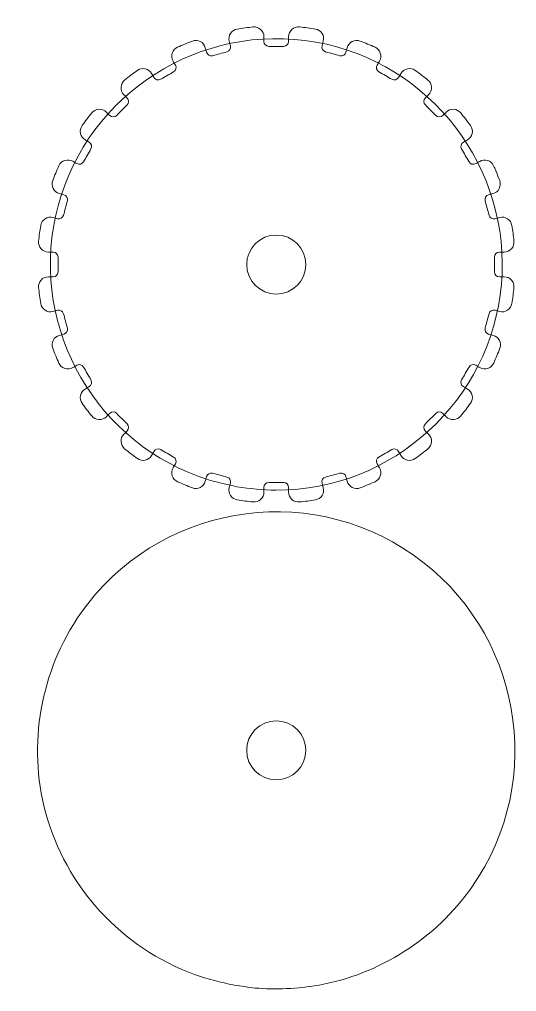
# Model space of a CAD drawing. Header units: centimetres. Extents: x -36.5 to 33.1, y -48.3 to 44.1.
# Drawn here: x -7.68 to -1.62, y -1.75 to 10.11 of the extents above; entities that cross this region are included whole.
import ezdxf

# ---------------------------------------------------------------- set-up
doc = ezdxf.new("R2010")
doc.units = ezdxf.units.CM
doc.header["$MEASUREMENT"] = 0
doc.layers.add('Camada 1', color=7, linetype='Continuous')

msp = doc.modelspace()

# ---------------------------------------------------------------- linework, layer by layer
at = {"layer": 'Camada 1', "color": 2, "lineweight": 20}
msp.add_open_spline([(-13.6923, -13.5388), (-13.6923, -13.5388), (9.1077, -13.5388), (9.1077, -13.5388), (9.1077, -13.5388), (9.1077, -13.5388), (9.1077, 21.2612), (9.1077, 21.2612), (9.1077, 21.2612), (9.1077, 21.2612), (-13.6923, 21.2612), (-13.6923, 21.2612), (-13.6923, 21.2612), (-13.6923, 21.2612), (-13.6923, -13.5388), (-13.6923, -13.5388), (-13.6923, -13.5388), (-13.6923, -13.5388), (-13.6923, -13.5388), (-13.6923, -13.5388)], degree=3, knots=[0, 0, 0, 0, 0.16666667, 0.16666667, 0.16666667, 0.16666667, 0.33333333, 0.33333333, 0.33333333, 0.33333333, 0.5, 0.5, 0.5, 0.5, 0.66666667, 0.66666667, 0.66666667, 0.66666667, 1, 1, 1, 1], dxfattribs=at)
at = {"layer": 'Camada 1', "color": 140, "lineweight": 9}
msp.add_open_spline([(-5.03473, 4.40649), (-5.1982, 4.44298), (-5.3365, 4.47242), (-5.49682, 4.53093), (-5.49682, 4.53093), (-6.83263, 5.01849), (-7.58396, 6.45666), (-7.21309, 7.83348), (-7.21309, 7.83348), (-6.84299, 9.20744), (-5.4739, 10.07928), (-4.0724, 9.83004), (-4.0724, 9.83004), (-2.67254, 9.5811), (-1.68427, 8.29267), (-1.80998, 6.87592), (-1.80998, 6.87592), (-1.93554, 5.461), (-3.13242, 4.363), (-4.55357, 4.36387), (-4.55357, 4.36387), (-4.72566, 4.36398), (-4.86737, 4.3842), (-5.03473, 4.40649)], degree=3, knots=[0, 0, 0, 0, 0.14285714, 0.14285714, 0.14285714, 0.14285714, 0.28571429, 0.28571429, 0.28571429, 0.28571429, 0.42857143, 0.42857143, 0.42857143, 0.42857143, 0.57142857, 0.57142857, 0.57142857, 0.57142857, 0.71428571, 0.71428571, 0.71428571, 0.71428571, 1, 1, 1, 1], dxfattribs=at)
at = {"layer": 'Camada 1', "color": 250, "lineweight": 9}
msp.add_open_spline([(-3.32393, 9.54926), (-3.31436, 9.56594), (-3.30481, 9.58264), (-3.29526, 9.59932), (-3.29526, 9.59932), (-3.27752, 9.63027), (-3.27422, 9.66205), (-3.28522, 9.69597), (-3.28522, 9.69597), (-3.29622, 9.72992), (-3.31751, 9.75368), (-3.35004, 9.76836), (-3.35004, 9.76836), (-3.40936, 9.79512), (-3.46951, 9.82004), (-3.53039, 9.84306), (-3.53039, 9.84306), (-3.56371, 9.85566), (-3.59568, 9.85388), (-3.62741, 9.83768), (-3.62741, 9.83768), (-3.65918, 9.82146), (-3.67928, 9.79666), (-3.68863, 9.76224), (-3.68863, 9.76224), (-3.69366, 9.7437), (-3.6987, 9.72516), (-3.70373, 9.7066), (-3.70373, 9.7066), (-3.71236, 9.67477), (-3.74531, 9.65581), (-3.77717, 9.66434), (-3.77717, 9.66434), (-3.83563, 9.68), (-3.8941, 9.69567), (-3.95256, 9.71133), (-3.95256, 9.71133), (-3.98442, 9.71986), (-4.00348, 9.75276), (-3.99504, 9.78464), (-3.99504, 9.78464), (-3.99012, 9.80323), (-3.98521, 9.82183), (-3.98029, 9.84043), (-3.98029, 9.84043), (-3.97118, 9.87492), (-3.97622, 9.90644), (-3.99563, 9.93637), (-3.99563, 9.93637), (-4.01503, 9.96632), (-4.04173, 9.98376), (-4.07695, 9.98952), (-4.07695, 9.98952), (-4.14119, 10.00002), (-4.20574, 10.00852), (-4.2705, 10.015), (-4.2705, 10.015), (-4.30595, 10.01854), (-4.33637, 10.00855), (-4.36283, 9.98469), (-4.36283, 9.98469), (-4.38932, 9.96078), (-4.40233, 9.93164), (-4.40244, 9.89595), (-4.40244, 9.89595), (-4.4025, 9.87674), (-4.40256, 9.85752), (-4.40262, 9.83829), (-4.40262, 9.83829), (-4.40273, 9.80532), (-4.42964, 9.77848), (-4.46262, 9.77848), (-4.46262, 9.77848), (-4.52315, 9.77848), (-4.58366, 9.77848), (-4.64419, 9.77848), (-4.64419, 9.77848), (-4.67717, 9.77848), (-4.70408, 9.80532), (-4.70419, 9.83829), (-4.70419, 9.83829), (-4.70425, 9.85753), (-4.70432, 9.87676), (-4.70438, 9.896), (-4.70438, 9.896), (-4.7045, 9.93169), (-4.71752, 9.96081), (-4.74402, 9.9847), (-4.74402, 9.9847), (-4.77047, 10.00856), (-4.80088, 10.01854), (-4.83632, 10.015), (-4.83632, 10.015), (-4.90109, 10.00852), (-4.96565, 10.00002), (-5.02988, 9.98952), (-5.02988, 9.98952), (-5.0651, 9.98377), (-5.0918, 9.96631), (-5.11122, 9.93637), (-5.11122, 9.93637), (-5.13061, 9.90644), (-5.13565, 9.8749), (-5.12654, 9.84043), (-5.12654, 9.84043), (-5.12162, 9.82183), (-5.11672, 9.80323), (-5.1118, 9.78464), (-5.1118, 9.78464), (-5.10336, 9.75276), (-5.12242, 9.71988), (-5.15428, 9.71133), (-5.15428, 9.71133), (-5.21273, 9.69567), (-5.27119, 9.68), (-5.32964, 9.66434), (-5.32964, 9.66434), (-5.3615, 9.65581), (-5.39444, 9.67476), (-5.40308, 9.70659), (-5.40308, 9.70659), (-5.40811, 9.72516), (-5.41316, 9.74373), (-5.4182, 9.7623), (-5.4182, 9.7623), (-5.42755, 9.79671), (-5.44766, 9.82148), (-5.47943, 9.8377), (-5.47943, 9.8377), (-5.51116, 9.85389), (-5.54311, 9.85567), (-5.57644, 9.84307), (-5.57644, 9.84307), (-5.63732, 9.82005), (-5.69748, 9.79513), (-5.75681, 9.76836), (-5.75681, 9.76836), (-5.78934, 9.75367), (-5.81062, 9.7299), (-5.82161, 9.69595), (-5.82161, 9.69595), (-5.8326, 9.66202), (-5.82929, 9.63025), (-5.81155, 9.5993), (-5.81155, 9.5993), (-5.802, 9.58262), (-5.79244, 9.56593), (-5.78288, 9.54925), (-5.78288, 9.54925), (-5.7665, 9.52063), (-5.77639, 9.48396), (-5.80494, 9.46747), (-5.80494, 9.46747), (-5.85736, 9.4372), (-5.90977, 9.40694), (-5.96219, 9.37668), (-5.96219, 9.37668), (-5.99075, 9.36019), (-6.02746, 9.36996), (-6.04404, 9.39846), (-6.04404, 9.39846), (-6.05372, 9.41508), (-6.0634, 9.4317), (-6.07307, 9.44833), (-6.07307, 9.44833), (-6.091, 9.47918), (-6.11684, 9.4979), (-6.15174, 9.50535), (-6.15174, 9.50535), (-6.18653, 9.51278), (-6.21797, 9.5062), (-6.24685, 9.48543), (-6.24685, 9.48543), (-6.2997, 9.44743), (-6.35136, 9.40778), (-6.40174, 9.36657), (-6.40174, 9.36657), (-6.42935, 9.34399), (-6.44375, 9.31551), (-6.44558, 9.27988), (-6.44558, 9.27988), (-6.44741, 9.24435), (-6.43594, 9.21436), (-6.41087, 9.18913), (-6.41087, 9.18913), (-6.39732, 9.1755), (-6.38378, 9.16185), (-6.37024, 9.14823), (-6.37024, 9.14823), (-6.34697, 9.12484), (-6.34702, 9.08682), (-6.37034, 9.06349), (-6.37034, 9.06349), (-6.41315, 9.0207), (-6.45594, 8.9779), (-6.49873, 8.9351), (-6.49873, 8.9351), (-6.52205, 8.91178), (-6.56004, 8.91171), (-6.58344, 8.93494), (-6.58344, 8.93494), (-6.5971, 8.9485), (-6.61075, 8.96206), (-6.6244, 8.97562), (-6.6244, 8.97562), (-6.64964, 9.00069), (-6.67963, 9.01215), (-6.71515, 9.01033), (-6.71515, 9.01033), (-6.75079, 9.00848), (-6.77926, 8.99408), (-6.80185, 8.96646), (-6.80185, 8.96646), (-6.84305, 8.91608), (-6.88268, 8.86443), (-6.92068, 8.81158), (-6.92068, 8.81158), (-6.94145, 8.7827), (-6.94802, 8.75127), (-6.9406, 8.71648), (-6.9406, 8.71648), (-6.93314, 8.68159), (-6.91442, 8.65575), (-6.88357, 8.63781), (-6.88357, 8.63781), (-6.86695, 8.62814), (-6.85032, 8.61847), (-6.8337, 8.60878), (-6.8337, 8.60878), (-6.8052, 8.5922), (-6.79543, 8.55548), (-6.81192, 8.52692), (-6.81192, 8.52692), (-6.84218, 8.47452), (-6.87245, 8.42211), (-6.90271, 8.3697), (-6.90271, 8.3697), (-6.9192, 8.34114), (-6.95588, 8.33124), (-6.9845, 8.34764), (-6.9845, 8.34764), (-7.0012, 8.3572), (-7.01789, 8.36677), (-7.03459, 8.37633), (-7.03459, 8.37633), (-7.06553, 8.39406), (-7.09729, 8.39737), (-7.13122, 8.38638), (-7.13122, 8.38638), (-7.16515, 8.37537), (-7.18892, 8.3541), (-7.20361, 8.32156), (-7.20361, 8.32156), (-7.23038, 8.26225), (-7.2553, 8.20208), (-7.27831, 8.1412), (-7.27831, 8.1412), (-7.29092, 8.10789), (-7.28915, 8.07591), (-7.27295, 8.04418), (-7.27295, 8.04418), (-7.25672, 8.0124), (-7.23193, 7.99228), (-7.19749, 7.98294), (-7.19749, 7.98294), (-7.17894, 7.97791), (-7.16038, 7.97287), (-7.14181, 7.96783), (-7.14181, 7.96783), (-7.11, 7.95919), (-7.09105, 7.92625), (-7.09958, 7.8944), (-7.09958, 7.8944), (-7.11524, 7.83594), (-7.13092, 7.77748), (-7.14658, 7.71902), (-7.14658, 7.71902), (-7.15511, 7.68717), (-7.18799, 7.66812), (-7.21987, 7.67654), (-7.21987, 7.67654), (-7.23847, 7.68146), (-7.25708, 7.68637), (-7.2757, 7.69129), (-7.2757, 7.69129), (-7.31017, 7.7004), (-7.3417, 7.69536), (-7.37162, 7.67595), (-7.37162, 7.67595), (-7.40158, 7.65655), (-7.41901, 7.62985), (-7.42477, 7.59463), (-7.42477, 7.59463), (-7.43527, 7.53039), (-7.44378, 7.46584), (-7.45026, 7.40108), (-7.45026, 7.40108), (-7.4538, 7.36563), (-7.4438, 7.33521), (-7.41995, 7.30875), (-7.41995, 7.30875), (-7.39603, 7.28226), (-7.3669, 7.26925), (-7.33121, 7.26914), (-7.33121, 7.26914), (-7.31198, 7.26908), (-7.29276, 7.26902), (-7.27354, 7.26896), (-7.27354, 7.26896), (-7.24056, 7.26885), (-7.21373, 7.24194), (-7.21373, 7.20896), (-7.21373, 7.20896), (-7.21373, 7.14843), (-7.21373, 7.0879), (-7.21373, 7.02738), (-7.21373, 7.02738), (-7.21373, 6.9944), (-7.24056, 6.96748), (-7.27354, 6.96738), (-7.27354, 6.96738), (-7.29278, 6.96732), (-7.31202, 6.96724), (-7.33126, 6.96718), (-7.33126, 6.96718), (-7.36693, 6.96706), (-7.39607, 6.95406), (-7.41996, 6.92756), (-7.41996, 6.92756), (-7.4438, 6.9011), (-7.4538, 6.87069), (-7.45026, 6.83524), (-7.45026, 6.83524), (-7.44378, 6.77048), (-7.43527, 6.70593), (-7.42477, 6.6417), (-7.42477, 6.6417), (-7.41901, 6.60648), (-7.40158, 6.57978), (-7.37162, 6.56037), (-7.37162, 6.56037), (-7.3417, 6.54097), (-7.31017, 6.53593), (-7.2757, 6.54504), (-7.2757, 6.54504), (-7.25708, 6.54996), (-7.23847, 6.55486), (-7.21987, 6.55978), (-7.21987, 6.55978), (-7.18799, 6.56821), (-7.15511, 6.54915), (-7.14658, 6.5173), (-7.14658, 6.5173), (-7.13092, 6.45884), (-7.11524, 6.40038), (-7.09958, 6.34192), (-7.09958, 6.34192), (-7.09105, 6.31006), (-7.11, 6.27712), (-7.14184, 6.26848), (-7.14184, 6.26848), (-7.1604, 6.26346), (-7.17898, 6.2584), (-7.19754, 6.25336), (-7.19754, 6.25336), (-7.23196, 6.24402), (-7.25672, 6.2239), (-7.27295, 6.19214), (-7.27295, 6.19214), (-7.28914, 6.16041), (-7.29091, 6.12846), (-7.27831, 6.09513), (-7.27831, 6.09513), (-7.2553, 6.03424), (-7.23037, 5.97409), (-7.2036, 5.91476), (-7.2036, 5.91476), (-7.18891, 5.88223), (-7.16514, 5.86095), (-7.13119, 5.84996), (-7.13119, 5.84996), (-7.09727, 5.83897), (-7.06549, 5.84228), (-7.03454, 5.86002), (-7.03454, 5.86002), (-7.01786, 5.86957), (-7.00117, 5.87913), (-6.98449, 5.88868), (-6.98449, 5.88868), (-6.95587, 5.90506), (-6.9192, 5.89518), (-6.90271, 5.86662), (-6.90271, 5.86662), (-6.87245, 5.8142), (-6.84218, 5.76178), (-6.81192, 5.70937), (-6.81192, 5.70937), (-6.79543, 5.68081), (-6.8052, 5.6441), (-6.8337, 5.62752), (-6.8337, 5.62752), (-6.85032, 5.61783), (-6.86695, 5.60816), (-6.88357, 5.59849), (-6.88357, 5.59849), (-6.91442, 5.58055), (-6.93316, 5.55471), (-6.94061, 5.5198), (-6.94061, 5.5198), (-6.94804, 5.48502), (-6.94144, 5.45359), (-6.92066, 5.4247), (-6.92066, 5.4247), (-6.88267, 5.37186), (-6.84305, 5.3202), (-6.80183, 5.26983), (-6.80183, 5.26983), (-6.77923, 5.24222), (-6.75076, 5.22783), (-6.71513, 5.22598), (-6.71513, 5.22598), (-6.67961, 5.22416), (-6.64963, 5.23563), (-6.6244, 5.26069), (-6.6244, 5.26069), (-6.61074, 5.27425), (-6.5971, 5.28781), (-6.58344, 5.30137), (-6.58344, 5.30137), (-6.56004, 5.3246), (-6.52205, 5.32453), (-6.49873, 5.30122), (-6.49873, 5.30122), (-6.45594, 5.25842), (-6.41314, 5.21563), (-6.37034, 5.17282), (-6.37034, 5.17282), (-6.34702, 5.1495), (-6.34697, 5.11148), (-6.37024, 5.08809), (-6.37024, 5.08809), (-6.38378, 5.07447), (-6.39732, 5.06083), (-6.41087, 5.0472), (-6.41087, 5.0472), (-6.43594, 5.02196), (-6.44741, 4.99197), (-6.44558, 4.95644), (-6.44558, 4.95644), (-6.44375, 4.92081), (-6.42935, 4.89234), (-6.40174, 4.86975), (-6.40174, 4.86975), (-6.35136, 4.82854), (-6.2997, 4.7889), (-6.24685, 4.75089), (-6.24685, 4.75089), (-6.21797, 4.73012), (-6.18653, 4.72354), (-6.15174, 4.73097), (-6.15174, 4.73097), (-6.11684, 4.73842), (-6.091, 4.75714), (-6.07307, 4.788), (-6.07307, 4.788), (-6.0634, 4.80463), (-6.05372, 4.82125), (-6.04404, 4.83787), (-6.04404, 4.83787), (-6.02746, 4.86637), (-5.99075, 4.87614), (-5.96219, 4.85965), (-5.96219, 4.85965), (-5.90977, 4.82938), (-5.85737, 4.79912), (-5.80495, 4.76886), (-5.80495, 4.76886), (-5.77639, 4.75237), (-5.7665, 4.7157), (-5.78288, 4.68708), (-5.78288, 4.68708), (-5.79244, 4.6704), (-5.802, 4.6537), (-5.81155, 4.63702), (-5.81155, 4.63702), (-5.82929, 4.60608), (-5.8326, 4.5743), (-5.82161, 4.54038), (-5.82161, 4.54038), (-5.81062, 4.50642), (-5.78934, 4.48266), (-5.75681, 4.46797), (-5.75681, 4.46797), (-5.69749, 4.4412), (-5.63732, 4.4163), (-5.57645, 4.39327), (-5.57645, 4.39327), (-5.54314, 4.38067), (-5.51117, 4.38243), (-5.47945, 4.39862), (-5.47945, 4.39862), (-5.44768, 4.41484), (-5.42756, 4.43961), (-5.4182, 4.47404), (-5.4182, 4.47404), (-5.41315, 4.4926), (-5.40811, 4.51117), (-5.40308, 4.52973), (-5.40308, 4.52973), (-5.39444, 4.56157), (-5.3615, 4.58052), (-5.32964, 4.57198), (-5.32964, 4.57198), (-5.27119, 4.55632), (-5.21274, 4.54065), (-5.15428, 4.52499), (-5.15428, 4.52499), (-5.12242, 4.51645), (-5.10336, 4.48357), (-5.1118, 4.45168), (-5.1118, 4.45168), (-5.11672, 4.4331), (-5.12162, 4.41451), (-5.12654, 4.39591), (-5.12654, 4.39591), (-5.13566, 4.36143), (-5.13061, 4.3299), (-5.11121, 4.29997), (-5.11121, 4.29997), (-5.0918, 4.27003), (-5.0651, 4.25257), (-5.0299, 4.24682), (-5.0299, 4.24682), (-4.96565, 4.23632), (-4.90109, 4.22781), (-4.83632, 4.22133), (-4.83632, 4.22133), (-4.80088, 4.21779), (-4.77047, 4.22778), (-4.74402, 4.25163), (-4.74402, 4.25163), (-4.71752, 4.27552), (-4.7045, 4.30465), (-4.70438, 4.34034), (-4.70438, 4.34034), (-4.70432, 4.35957), (-4.70425, 4.37881), (-4.70419, 4.39804), (-4.70419, 4.39804), (-4.70408, 4.43102), (-4.67717, 4.45785), (-4.64419, 4.45785), (-4.64419, 4.45785), (-4.58368, 4.45785), (-4.52315, 4.45785), (-4.46263, 4.45785), (-4.46263, 4.45785), (-4.42967, 4.45785), (-4.40275, 4.43104), (-4.40263, 4.39808), (-4.40263, 4.39808), (-4.40256, 4.37884), (-4.4025, 4.35961), (-4.40244, 4.34038), (-4.40244, 4.34038), (-4.40233, 4.3047), (-4.38932, 4.27556), (-4.36283, 4.25164), (-4.36283, 4.25164), (-4.33637, 4.22779), (-4.30595, 4.21779), (-4.2705, 4.22133), (-4.2705, 4.22133), (-4.20574, 4.22781), (-4.14118, 4.23632), (-4.07694, 4.24682), (-4.07694, 4.24682), (-4.04173, 4.25257), (-4.01503, 4.27003), (-3.99563, 4.29997), (-3.99563, 4.29997), (-3.97622, 4.3299), (-3.97117, 4.36143), (-3.98029, 4.39591), (-3.98029, 4.39591), (-3.98521, 4.41451), (-3.99012, 4.4331), (-3.99504, 4.45168), (-3.99504, 4.45168), (-4.00348, 4.48357), (-3.98442, 4.51646), (-3.95256, 4.52499), (-3.95256, 4.52499), (-3.8941, 4.54065), (-3.83563, 4.55632), (-3.77717, 4.57198), (-3.77717, 4.57198), (-3.74531, 4.58052), (-3.71236, 4.56156), (-3.70373, 4.52972), (-3.70373, 4.52972), (-3.6987, 4.51117), (-3.69366, 4.49263), (-3.68863, 4.47409), (-3.68863, 4.47409), (-3.67928, 4.43964), (-3.65917, 4.41487), (-3.62738, 4.39864), (-3.62738, 4.39864), (-3.59566, 4.38244), (-3.56369, 4.38068), (-3.53036, 4.39328), (-3.53036, 4.39328), (-3.4695, 4.4163), (-3.40936, 4.44122), (-3.35004, 4.46797), (-3.35004, 4.46797), (-3.31751, 4.48263), (-3.29622, 4.5064), (-3.28522, 4.54035), (-3.28522, 4.54035), (-3.27422, 4.57428), (-3.27752, 4.60605), (-3.29526, 4.637), (-3.29526, 4.637), (-3.30481, 4.65368), (-3.31436, 4.67038), (-3.32393, 4.68706), (-3.32393, 4.68706), (-3.34033, 4.71568), (-3.33043, 4.75237), (-3.30187, 4.76886), (-3.30187, 4.76886), (-3.24946, 4.79912), (-3.19705, 4.82938), (-3.14464, 4.85965), (-3.14464, 4.85965), (-3.11609, 4.87614), (-3.07938, 4.86637), (-3.06278, 4.83788), (-3.06278, 4.83788), (-3.0531, 4.82125), (-3.04343, 4.8046), (-3.03374, 4.78797), (-3.03374, 4.78797), (-3.01579, 4.75713), (-2.98996, 4.73841), (-2.95506, 4.73097), (-2.95506, 4.73097), (-2.92027, 4.72354), (-2.88886, 4.73014), (-2.85997, 4.7509), (-2.85997, 4.7509), (-2.80712, 4.7889), (-2.75548, 4.82853), (-2.7051, 4.86975), (-2.7051, 4.86975), (-2.67749, 4.89234), (-2.66309, 4.92081), (-2.66125, 4.95644), (-2.66125, 4.95644), (-2.65943, 4.99197), (-2.6709, 5.02196), (-2.69597, 5.0472), (-2.69597, 5.0472), (-2.70952, 5.06084), (-2.72306, 5.07447), (-2.73661, 5.0881), (-2.73661, 5.0881), (-2.75987, 5.1115), (-2.75981, 5.14951), (-2.73649, 5.17284), (-2.73649, 5.17284), (-2.69369, 5.21563), (-2.65088, 5.25843), (-2.60809, 5.30124), (-2.60809, 5.30124), (-2.58476, 5.32456), (-2.54674, 5.32461), (-2.52335, 5.30134), (-2.52335, 5.30134), (-2.50972, 5.28778), (-2.49607, 5.27424), (-2.48243, 5.26069), (-2.48243, 5.26069), (-2.45719, 5.23563), (-2.42722, 5.22416), (-2.3917, 5.22598), (-2.3917, 5.22598), (-2.35607, 5.22783), (-2.32759, 5.24222), (-2.305, 5.26983), (-2.305, 5.26983), (-2.26378, 5.32021), (-2.22412, 5.37187), (-2.18612, 5.42473), (-2.18612, 5.42473), (-2.16536, 5.45361), (-2.1588, 5.48504), (-2.16623, 5.51983), (-2.16623, 5.51983), (-2.17368, 5.55472), (-2.1924, 5.58055), (-2.22325, 5.59849), (-2.22325, 5.59849), (-2.23987, 5.60816), (-2.25649, 5.61783), (-2.27311, 5.62752), (-2.27311, 5.62752), (-2.30161, 5.6441), (-2.31138, 5.68081), (-2.29489, 5.70937), (-2.29489, 5.70937), (-2.26463, 5.76178), (-2.23438, 5.8142), (-2.20411, 5.86662), (-2.20411, 5.86662), (-2.18762, 5.89518), (-2.15093, 5.90508), (-2.12231, 5.88867), (-2.12231, 5.88867), (-2.10562, 5.8791), (-2.08892, 5.86954), (-2.07222, 5.85998), (-2.07222, 5.85998), (-2.04127, 5.84227), (-2.00952, 5.83897), (-1.9756, 5.84996), (-1.9756, 5.84996), (-1.94166, 5.86096), (-1.91789, 5.88224), (-1.90321, 5.91476), (-1.90321, 5.91476), (-1.87645, 5.97408), (-1.85155, 6.03424), (-1.82852, 6.09512), (-1.82852, 6.09512), (-1.81592, 6.12843), (-1.81769, 6.1604), (-1.83388, 6.19212), (-1.83388, 6.19212), (-1.8501, 6.22389), (-1.87487, 6.244), (-1.9093, 6.25336), (-1.9093, 6.25336), (-1.92786, 6.25842), (-1.94642, 6.26346), (-1.96499, 6.2685), (-1.96499, 6.2685), (-1.99681, 6.27714), (-2.01576, 6.31006), (-2.00723, 6.34192), (-2.00723, 6.34192), (-1.99157, 6.40038), (-1.97591, 6.45884), (-1.96025, 6.5173), (-1.96025, 6.5173), (-1.95172, 6.54915), (-1.91884, 6.56821), (-1.88695, 6.55978), (-1.88695, 6.55978), (-1.86835, 6.55486), (-1.84974, 6.54996), (-1.83113, 6.54504), (-1.83113, 6.54504), (-1.79665, 6.53593), (-1.76513, 6.54097), (-1.7352, 6.56037), (-1.7352, 6.56037), (-1.70525, 6.57978), (-1.68781, 6.60648), (-1.68205, 6.6417), (-1.68205, 6.6417), (-1.67155, 6.70593), (-1.66304, 6.77048), (-1.65656, 6.83524), (-1.65656, 6.83524), (-1.65302, 6.87069), (-1.66302, 6.9011), (-1.68686, 6.92756), (-1.68686, 6.92756), (-1.71076, 6.95406), (-1.73989, 6.96706), (-1.77557, 6.96718), (-1.77557, 6.96718), (-1.7948, 6.96724), (-1.81404, 6.96732), (-1.83329, 6.96738), (-1.83329, 6.96738), (-1.86626, 6.96748), (-1.8931, 6.9944), (-1.8931, 7.02738), (-1.8931, 7.02738), (-1.8931, 7.0879), (-1.8931, 7.14842), (-1.8931, 7.20895), (-1.8931, 7.20895), (-1.8931, 7.24191), (-1.86629, 7.26883), (-1.83332, 7.26895), (-1.83332, 7.26895), (-1.81409, 7.26902), (-1.79485, 7.26908), (-1.77563, 7.26914), (-1.77563, 7.26914), (-1.73994, 7.26925), (-1.7108, 7.28226), (-1.68689, 7.30875), (-1.68689, 7.30875), (-1.66303, 7.33521), (-1.65304, 7.36563), (-1.65658, 7.40108), (-1.65658, 7.40108), (-1.66306, 7.46586), (-1.67155, 7.53042), (-1.68206, 7.59465), (-1.68206, 7.59465), (-1.68784, 7.62987), (-1.7053, 7.65656), (-1.73524, 7.67596), (-1.73524, 7.67596), (-1.76515, 7.69537), (-1.79669, 7.7004), (-1.83115, 7.69129), (-1.83115, 7.69129), (-1.84975, 7.68637), (-1.86835, 7.68146), (-1.88694, 7.67654), (-1.88694, 7.67654), (-1.91882, 7.6681), (-1.95172, 7.68716), (-1.96025, 7.71902), (-1.96025, 7.71902), (-1.97591, 7.77748), (-1.99157, 7.83595), (-2.00723, 7.8944), (-2.00723, 7.8944), (-2.01576, 7.92626), (-1.9968, 7.9592), (-1.96496, 7.96784), (-1.96496, 7.96784), (-1.9471, 7.97269), (-1.92923, 7.97754), (-1.91136, 7.98238), (-1.91136, 7.98238), (-1.877, 7.99172), (-1.85228, 8.01175), (-1.83604, 8.04343), (-1.83604, 8.04343), (-1.81981, 8.07505), (-1.81796, 8.10692), (-1.83041, 8.14021), (-1.83041, 8.14021), (-1.84427, 8.17725), (-1.8581, 8.21431), (-1.87195, 8.25135), (-1.87195, 8.25135), (-1.87307, 8.25433), (-1.87427, 8.25721), (-1.87561, 8.26009), (-1.87561, 8.26009), (-1.88531, 8.28086), (-1.89499, 8.30164), (-1.90468, 8.32243), (-1.90468, 8.32243), (-1.91965, 8.35453), (-1.94341, 8.37538), (-1.97717, 8.3861), (-1.97717, 8.3861), (-2.01089, 8.3968), (-2.04239, 8.39343), (-2.07308, 8.37585), (-2.07308, 8.37585), (-2.0895, 8.36644), (-2.1059, 8.35705), (-2.12232, 8.34764), (-2.12232, 8.34764), (-2.15093, 8.33124), (-2.18762, 8.34114), (-2.20411, 8.3697), (-2.20411, 8.3697), (-2.23438, 8.4221), (-2.26463, 8.47452), (-2.29489, 8.52692), (-2.29489, 8.52692), (-2.31138, 8.55548), (-2.30161, 8.59219), (-2.27312, 8.60878), (-2.27312, 8.60878), (-2.25649, 8.61847), (-2.23985, 8.62815), (-2.22322, 8.63784), (-2.22322, 8.63784), (-2.19238, 8.65578), (-2.17364, 8.68161), (-2.1662, 8.71651), (-2.1662, 8.71651), (-2.15878, 8.7513), (-2.16538, 8.78272), (-2.18614, 8.8116), (-2.18614, 8.8116), (-2.22413, 8.86446), (-2.26378, 8.91612), (-2.305, 8.96648), (-2.305, 8.96648), (-2.32759, 8.99409), (-2.35607, 9.00848), (-2.3917, 9.01033), (-2.3917, 9.01033), (-2.42722, 9.01215), (-2.45719, 9.00068), (-2.48243, 8.97562), (-2.48243, 8.97562), (-2.49608, 8.96206), (-2.50973, 8.9485), (-2.52338, 8.93494), (-2.52338, 8.93494), (-2.54678, 8.91171), (-2.58478, 8.91178), (-2.60809, 8.93509), (-2.60809, 8.93509), (-2.65088, 8.97789), (-2.69369, 9.0207), (-2.73649, 9.06349), (-2.73649, 9.06349), (-2.75981, 9.08682), (-2.75987, 9.12482), (-2.73661, 9.14822), (-2.73661, 9.14822), (-2.72306, 9.16185), (-2.70952, 9.17548), (-2.69597, 9.18913), (-2.69597, 9.18913), (-2.6709, 9.21436), (-2.65943, 9.24435), (-2.66125, 9.27988), (-2.66125, 9.27988), (-2.66309, 9.31551), (-2.67749, 9.34399), (-2.7051, 9.36657), (-2.7051, 9.36657), (-2.75548, 9.40779), (-2.80712, 9.44743), (-2.85997, 9.48542), (-2.85997, 9.48542), (-2.88886, 9.50618), (-2.92027, 9.51278), (-2.95506, 9.50535), (-2.95506, 9.50535), (-2.98996, 9.49791), (-3.01579, 9.47919), (-3.03374, 9.44835), (-3.03374, 9.44835), (-3.04343, 9.43172), (-3.0531, 9.41508), (-3.06278, 9.39844), (-3.06278, 9.39844), (-3.07938, 9.36996), (-3.11609, 9.36019), (-3.14464, 9.37668), (-3.14464, 9.37668), (-3.19705, 9.40694), (-3.24946, 9.4372), (-3.30187, 9.46747), (-3.30187, 9.46747), (-3.33043, 9.48396), (-3.34033, 9.52064), (-3.32393, 9.54926)], degree=3, knots=[0, 0, 0, 0, 0.00411523, 0.00411523, 0.00411523, 0.00411523, 0.00823045, 0.00823045, 0.00823045, 0.00823045, 0.01234568, 0.01234568, 0.01234568, 0.01234568, 0.01646091, 0.01646091, 0.01646091, 0.01646091, 0.02057613, 0.02057613, 0.02057613, 0.02057613, 0.02469136, 0.02469136, 0.02469136, 0.02469136, 0.02880658, 0.02880658, 0.02880658, 0.02880658, 0.03292181, 0.03292181, 0.03292181, 0.03292181, 0.03703704, 0.03703704, 0.03703704, 0.03703704, 0.04115226, 0.04115226, 0.04115226, 0.04115226, 0.04526749, 0.04526749, 0.04526749, 0.04526749, 0.04938272, 0.04938272, 0.04938272, 0.04938272, 0.05349794, 0.05349794, 0.05349794, 0.05349794, 0.05761317, 0.05761317, 0.05761317, 0.05761317, 0.0617284, 0.0617284, 0.0617284, 0.0617284, 0.06584362, 0.06584362, 0.06584362, 0.06584362, 0.06995885, 0.06995885, 0.06995885, 0.06995885, 0.07407407, 0.07407407, 0.07407407, 0.07407407, 0.0781893, 0.0781893, 0.0781893, 0.0781893, 0.08230453, 0.08230453, 0.08230453, 0.08230453, 0.08641975, 0.08641975, 0.08641975, 0.08641975, 0.09053498, 0.09053498, 0.09053498, 0.09053498, 0.09465021, 0.09465021, 0.09465021, 0.09465021, 0.09876543, 0.09876543, 0.09876543, 0.09876543, 0.10288066, 0.10288066, 0.10288066, 0.10288066, 0.10699588, 0.10699588, 0.10699588, 0.10699588, 0.11111111, 0.11111111, 0.11111111, 0.11111111, 0.11522634, 0.11522634, 0.11522634, 0.11522634, 0.11934156, 0.11934156, 0.11934156, 0.11934156, 0.12345679, 0.12345679, 0.12345679, 0.12345679, 0.12757202, 0.12757202, 0.12757202, 0.12757202, 0.13168724, 0.13168724, 0.13168724, 0.13168724, 0.13580247, 0.13580247, 0.13580247, 0.13580247, 0.1399177, 0.1399177, 0.1399177, 0.1399177, 0.14403292, 0.14403292, 0.14403292, 0.14403292, 0.14814815, 0.14814815, 0.14814815, 0.14814815, 0.15226337, 0.15226337, 0.15226337, 0.15226337, 0.1563786, 0.1563786, 0.1563786, 0.1563786, 0.16049383, 0.16049383, 0.16049383, 0.16049383, 0.16460905, 0.16460905, 0.16460905, 0.16460905, 0.16872428, 0.16872428, 0.16872428, 0.16872428, 0.17283951, 0.17283951, 0.17283951, 0.17283951, 0.17695473, 0.17695473, 0.17695473, 0.17695473, 0.18106996, 0.18106996, 0.18106996, 0.18106996, 0.18518519, 0.18518519, 0.18518519, 0.18518519, 0.18930041, 0.18930041, 0.18930041, 0.18930041, 0.19341564, 0.19341564, 0.19341564, 0.19341564, 0.19753086, 0.19753086, 0.19753086, 0.19753086, 0.20164609, 0.20164609, 0.20164609, 0.20164609, 0.20576132, 0.20576132, 0.20576132, 0.20576132, 0.20987654, 0.20987654, 0.20987654, 0.20987654, 0.21399177, 0.21399177, 0.21399177, 0.21399177, 0.218107, 0.218107, 0.218107, 0.218107, 0.22222222, 0.22222222, 0.22222222, 0.22222222, 0.22633745, 0.22633745, 0.22633745, 0.22633745, 0.23045267, 0.23045267, 0.23045267, 0.23045267, 0.2345679, 0.2345679, 0.2345679, 0.2345679, 0.23868313, 0.23868313, 0.23868313, 0.23868313, 0.24279835, 0.24279835, 0.24279835, 0.24279835, 0.24691358, 0.24691358, 0.24691358, 0.24691358, 0.25102881, 0.25102881, 0.25102881, 0.25102881, 0.25514403, 0.25514403, 0.25514403, 0.25514403, 0.25925926, 0.25925926, 0.25925926, 0.25925926, 0.26337449, 0.26337449, 0.26337449, 0.26337449, 0.26748971, 0.26748971, 0.26748971, 0.26748971, 0.27160494, 0.27160494, 0.27160494, 0.27160494, 0.27572016, 0.27572016, 0.27572016, 0.27572016, 0.27983539, 0.27983539, 0.27983539, 0.27983539, 0.28395062, 0.28395062, 0.28395062, 0.28395062, 0.28806584, 0.28806584, 0.28806584, 0.28806584, 0.29218107, 0.29218107, 0.29218107, 0.29218107, 0.2962963, 0.2962963, 0.2962963, 0.2962963, 0.30041152, 0.30041152, 0.30041152, 0.30041152, 0.30452675, 0.30452675, 0.30452675, 0.30452675, 0.30864198, 0.30864198, 0.30864198, 0.30864198, 0.3127572, 0.3127572, 0.3127572, 0.3127572, 0.31687243, 0.31687243, 0.31687243, 0.31687243, 0.32098765, 0.32098765, 0.32098765, 0.32098765, 0.32510288, 0.32510288, 0.32510288, 0.32510288, 0.32921811, 0.32921811, 0.32921811, 0.32921811, 0.33333333, 0.33333333, 0.33333333, 0.33333333, 0.33744856, 0.33744856, 0.33744856, 0.33744856, 0.34156379, 0.34156379, 0.34156379, 0.34156379, 0.34567901, 0.34567901, 0.34567901, 0.34567901, 0.34979424, 0.34979424, 0.34979424, 0.34979424, 0.35390947, 0.35390947, 0.35390947, 0.35390947, 0.35802469, 0.35802469, 0.35802469, 0.35802469, 0.36213992, 0.36213992, 0.36213992, 0.36213992, 0.36625514, 0.36625514, 0.36625514, 0.36625514, 0.37037037, 0.37037037, 0.37037037, 0.37037037, 0.3744856, 0.3744856, 0.3744856, 0.3744856, 0.37860082, 0.37860082, 0.37860082, 0.37860082, 0.38271605, 0.38271605, 0.38271605, 0.38271605, 0.38683128, 0.38683128, 0.38683128, 0.38683128, 0.3909465, 0.3909465, 0.3909465, 0.3909465, 0.39506173, 0.39506173, 0.39506173, 0.39506173, 0.39917695, 0.39917695, 0.39917695, 0.39917695, 0.40329218, 0.40329218, 0.40329218, 0.40329218, 0.40740741, 0.40740741, 0.40740741, 0.40740741, 0.41152263, 0.41152263, 0.41152263, 0.41152263, 0.41563786, 0.41563786, 0.41563786, 0.41563786, 0.41975309, 0.41975309, 0.41975309, 0.41975309, 0.42386831, 0.42386831, 0.42386831, 0.42386831, 0.42798354, 0.42798354, 0.42798354, 0.42798354, 0.43209877, 0.43209877, 0.43209877, 0.43209877, 0.43621399, 0.43621399, 0.43621399, 0.43621399, 0.44032922, 0.44032922, 0.44032922, 0.44032922, 0.44444444, 0.44444444, 0.44444444, 0.44444444, 0.44855967, 0.44855967, 0.44855967, 0.44855967, 0.4526749, 0.4526749, 0.4526749, 0.4526749, 0.45679012, 0.45679012, 0.45679012, 0.45679012, 0.46090535, 0.46090535, 0.46090535, 0.46090535, 0.46502058, 0.46502058, 0.46502058, 0.46502058, 0.4691358, 0.4691358, 0.4691358, 0.4691358, 0.47325103, 0.47325103, 0.47325103, 0.47325103, 0.47736626, 0.47736626, 0.47736626, 0.47736626, 0.48148148, 0.48148148, 0.48148148, 0.48148148, 0.48559671, 0.48559671, 0.48559671, 0.48559671, 0.48971193, 0.48971193, 0.48971193, 0.48971193, 0.49382716, 0.49382716, 0.49382716, 0.49382716, 0.49794239, 0.49794239, 0.49794239, 0.49794239, 0.50205761, 0.50205761, 0.50205761, 0.50205761, 0.50617284, 0.50617284, 0.50617284, 0.50617284, 0.51028807, 0.51028807, 0.51028807, 0.51028807, 0.51440329, 0.51440329, 0.51440329, 0.51440329, 0.51851852, 0.51851852, 0.51851852, 0.51851852, 0.52263374, 0.52263374, 0.52263374, 0.52263374, 0.52674897, 0.52674897, 0.52674897, 0.52674897, 0.5308642, 0.5308642, 0.5308642, 0.5308642, 0.53497942, 0.53497942, 0.53497942, 0.53497942, 0.53909465, 0.53909465, 0.53909465, 0.53909465, 0.54320988, 0.54320988, 0.54320988, 0.54320988, 0.5473251, 0.5473251, 0.5473251, 0.5473251, 0.55144033, 0.55144033, 0.55144033, 0.55144033, 0.55555556, 0.55555556, 0.55555556, 0.55555556, 0.55967078, 0.55967078, 0.55967078, 0.55967078, 0.56378601, 0.56378601, 0.56378601, 0.56378601, 0.56790123, 0.56790123, 0.56790123, 0.56790123, 0.57201646, 0.57201646, 0.57201646, 0.57201646, 0.57613169, 0.57613169, 0.57613169, 0.57613169, 0.58024691, 0.58024691, 0.58024691, 0.58024691, 0.58436214, 0.58436214, 0.58436214, 0.58436214, 0.58847737, 0.58847737, 0.58847737, 0.58847737, 0.59259259, 0.59259259, 0.59259259, 0.59259259, 0.59670782, 0.59670782, 0.59670782, 0.59670782, 0.60082305, 0.60082305, 0.60082305, 0.60082305, 0.60493827, 0.60493827, 0.60493827, 0.60493827, 0.6090535, 0.6090535, 0.6090535, 0.6090535, 0.61316872, 0.61316872, 0.61316872, 0.61316872, 0.61728395, 0.61728395, 0.61728395, 0.61728395, 0.62139918, 0.62139918, 0.62139918, 0.62139918, 0.6255144, 0.6255144, 0.6255144, 0.6255144, 0.62962963, 0.62962963, 0.62962963, 0.62962963, 0.63374486, 0.63374486, 0.63374486, 0.63374486, 0.63786008, 0.63786008, 0.63786008, 0.63786008, 0.64197531, 0.64197531, 0.64197531, 0.64197531, 0.64609053, 0.64609053, 0.64609053, 0.64609053, 0.65020576, 0.65020576, 0.65020576, 0.65020576, 0.65432099, 0.65432099, 0.65432099, 0.65432099, 0.65843621, 0.65843621, 0.65843621, 0.65843621, 0.66255144, 0.66255144, 0.66255144, 0.66255144, 0.66666667, 0.66666667, 0.66666667, 0.66666667, 0.67078189, 0.67078189, 0.67078189, 0.67078189, 0.67489712, 0.67489712, 0.67489712, 0.67489712, 0.67901235, 0.67901235, 0.67901235, 0.67901235, 0.68312757, 0.68312757, 0.68312757, 0.68312757, 0.6872428, 0.6872428, 0.6872428, 0.6872428, 0.69135802, 0.69135802, 0.69135802, 0.69135802, 0.69547325, 0.69547325, 0.69547325, 0.69547325, 0.69958848, 0.69958848, 0.69958848, 0.69958848, 0.7037037, 0.7037037, 0.7037037, 0.7037037, 0.70781893, 0.70781893, 0.70781893, 0.70781893, 0.71193416, 0.71193416, 0.71193416, 0.71193416, 0.71604938, 0.71604938, 0.71604938, 0.71604938, 0.72016461, 0.72016461, 0.72016461, 0.72016461, 0.72427984, 0.72427984, 0.72427984, 0.72427984, 0.72839506, 0.72839506, 0.72839506, 0.72839506, 0.73251029, 0.73251029, 0.73251029, 0.73251029, 0.73662551, 0.73662551, 0.73662551, 0.73662551, 0.74074074, 0.74074074, 0.74074074, 0.74074074, 0.74485597, 0.74485597, 0.74485597, 0.74485597, 0.74897119, 0.74897119, 0.74897119, 0.74897119, 0.75308642, 0.75308642, 0.75308642, 0.75308642, 0.75720165, 0.75720165, 0.75720165, 0.75720165, 0.76131687, 0.76131687, 0.76131687, 0.76131687, 0.7654321, 0.7654321, 0.7654321, 0.7654321, 0.76954733, 0.76954733, 0.76954733, 0.76954733, 0.77366255, 0.77366255, 0.77366255, 0.77366255, 0.77777778, 0.77777778, 0.77777778, 0.77777778, 0.781893, 0.781893, 0.781893, 0.781893, 0.78600823, 0.78600823, 0.78600823, 0.78600823, 0.79012346, 0.79012346, 0.79012346, 0.79012346, 0.79423868, 0.79423868, 0.79423868, 0.79423868, 0.79835391, 0.79835391, 0.79835391, 0.79835391, 0.80246914, 0.80246914, 0.80246914, 0.80246914, 0.80658436, 0.80658436, 0.80658436, 0.80658436, 0.81069959, 0.81069959, 0.81069959, 0.81069959, 0.81481481, 0.81481481, 0.81481481, 0.81481481, 0.81893004, 0.81893004, 0.81893004, 0.81893004, 0.82304527, 0.82304527, 0.82304527, 0.82304527, 0.82716049, 0.82716049, 0.82716049, 0.82716049, 0.83127572, 0.83127572, 0.83127572, 0.83127572, 0.83539095, 0.83539095, 0.83539095, 0.83539095, 0.83950617, 0.83950617, 0.83950617, 0.83950617, 0.8436214, 0.8436214, 0.8436214, 0.8436214, 0.84773663, 0.84773663, 0.84773663, 0.84773663, 0.85185185, 0.85185185, 0.85185185, 0.85185185, 0.85596708, 0.85596708, 0.85596708, 0.85596708, 0.8600823, 0.8600823, 0.8600823, 0.8600823, 0.86419753, 0.86419753, 0.86419753, 0.86419753, 0.86831276, 0.86831276, 0.86831276, 0.86831276, 0.87242798, 0.87242798, 0.87242798, 0.87242798, 0.87654321, 0.87654321, 0.87654321, 0.87654321, 0.88065844, 0.88065844, 0.88065844, 0.88065844, 0.88477366, 0.88477366, 0.88477366, 0.88477366, 0.88888889, 0.88888889, 0.88888889, 0.88888889, 0.89300412, 0.89300412, 0.89300412, 0.89300412, 0.89711934, 0.89711934, 0.89711934, 0.89711934, 0.90123457, 0.90123457, 0.90123457, 0.90123457, 0.90534979, 0.90534979, 0.90534979, 0.90534979, 0.90946502, 0.90946502, 0.90946502, 0.90946502, 0.91358025, 0.91358025, 0.91358025, 0.91358025, 0.91769547, 0.91769547, 0.91769547, 0.91769547, 0.9218107, 0.9218107, 0.9218107, 0.9218107, 0.92592593, 0.92592593, 0.92592593, 0.92592593, 0.93004115, 0.93004115, 0.93004115, 0.93004115, 0.93415638, 0.93415638, 0.93415638, 0.93415638, 0.9382716, 0.9382716, 0.9382716, 0.9382716, 0.94238683, 0.94238683, 0.94238683, 0.94238683, 0.94650206, 0.94650206, 0.94650206, 0.94650206, 0.95061728, 0.95061728, 0.95061728, 0.95061728, 0.95473251, 0.95473251, 0.95473251, 0.95473251, 0.95884774, 0.95884774, 0.95884774, 0.95884774, 0.96296296, 0.96296296, 0.96296296, 0.96296296, 0.96707819, 0.96707819, 0.96707819, 0.96707819, 0.97119342, 0.97119342, 0.97119342, 0.97119342, 0.97530864, 0.97530864, 0.97530864, 0.97530864, 0.97942387, 0.97942387, 0.97942387, 0.97942387, 0.98353909, 0.98353909, 0.98353909, 0.98353909, 0.98765432, 0.98765432, 0.98765432, 0.98765432, 0.99176955, 0.99176955, 0.99176955, 0.99176955, 1, 1, 1, 1], dxfattribs=at)
at = {"layer": 'Camada 1', "color": 250, "lineweight": 20}
for points in [[(-4.55408, 7.47732), (-4.75291, 7.47732), (-4.9141, 7.31613), (-4.9141, 7.1173), (-4.9141, 7.1173), (-4.9141, 6.91848), (-4.75291, 6.75729), (-4.55408, 6.75729), (-4.55408, 6.75729), (-4.35526, 6.75729), (-4.19407, 6.91848), (-4.19407, 7.1173), (-4.19407, 7.1173), (-4.19407, 7.31613), (-4.35526, 7.47732), (-4.55408, 7.47732)], [(-4.55418, 1.55168), (-4.75301, 1.55168), (-4.91419, 1.3905), (-4.91419, 1.19167), (-4.91419, 1.19167), (-4.91419, 0.99284), (-4.75301, 0.83166), (-4.55418, 0.83166), (-4.55418, 0.83166), (-4.35535, 0.83166), (-4.19417, 0.99284), (-4.19417, 1.19167), (-4.19417, 1.19167), (-4.19417, 1.3905), (-4.35535, 1.55168), (-4.55418, 1.55168)]]:
    msp.add_open_spline(points, degree=3, knots=[0, 0, 0, 0, 0.2, 0.2, 0.2, 0.2, 0.4, 0.4, 0.4, 0.4, 0.6, 0.6, 0.6, 0.6, 1, 1, 1, 1], dxfattribs=at)
at = {"layer": 'Camada 1', "lineweight": 9}
for points in [[(-11.19059, -1.67469), (-11.3633, -1.63613), (-11.50962, -1.60498), (-11.679, -1.54316), (-11.679, -1.54316), (-12.56189, -1.22092), (-13.25011, -0.47152), (-13.49399, 0.43642), (-13.49399, 0.43642), (-13.71497, 1.25914), (-13.55542, 2.16205), (-13.06703, 2.85986), (-13.06703, 2.85986), (-12.14603, 4.17578), (-10.32752, 4.49607), (-9.01372, 3.57656), (-9.01372, 3.57656), (-7.69781, 2.65558), (-7.37752, 0.83706), (-8.29702, -0.47674), (-8.29702, -0.47674), (-8.73424, -1.10145), (-9.42275, -1.54247), (-10.17386, -1.67532), (-10.17386, -1.67532), (-10.40209, -1.71569), (-10.70734, -1.72878), (-10.93816, -1.7083), (-10.93816, -1.7083), (-11.0223, -1.69709), (-11.10644, -1.6859), (-11.19059, -1.67469)], [(-5.06282, -1.67469), (-5.23554, -1.63613), (-5.38186, -1.60498), (-5.55124, -1.54316), (-5.55124, -1.54316), (-6.43412, -1.22092), (-7.12235, -0.47152), (-7.36622, 0.43642), (-7.36622, 0.43642), (-7.5872, 1.25914), (-7.42765, 2.16205), (-6.93926, 2.85986), (-6.93926, 2.85986), (-6.01826, 4.17578), (-4.19976, 4.49607), (-2.88595, 3.57656), (-2.88595, 3.57656), (-1.57004, 2.65558), (-1.24975, 0.83706), (-2.16925, -0.47674), (-2.16925, -0.47674), (-2.60647, -1.10145), (-3.29498, -1.54247), (-4.0461, -1.67532), (-4.0461, -1.67532), (-4.27433, -1.71569), (-4.57957, -1.72878), (-4.81039, -1.7083), (-4.81039, -1.7083), (-4.89454, -1.69709), (-4.97868, -1.6859), (-5.06282, -1.67469)]]:
    msp.add_open_spline(points, degree=3, knots=[0, 0, 0, 0, 0.11111111, 0.11111111, 0.11111111, 0.11111111, 0.22222222, 0.22222222, 0.22222222, 0.22222222, 0.33333333, 0.33333333, 0.33333333, 0.33333333, 0.44444444, 0.44444444, 0.44444444, 0.44444444, 0.55555556, 0.55555556, 0.55555556, 0.55555556, 0.66666667, 0.66666667, 0.66666667, 0.66666667, 0.77777778, 0.77777778, 0.77777778, 0.77777778, 1, 1, 1, 1], dxfattribs=at)

doc.saveas('drawing.dxf')
